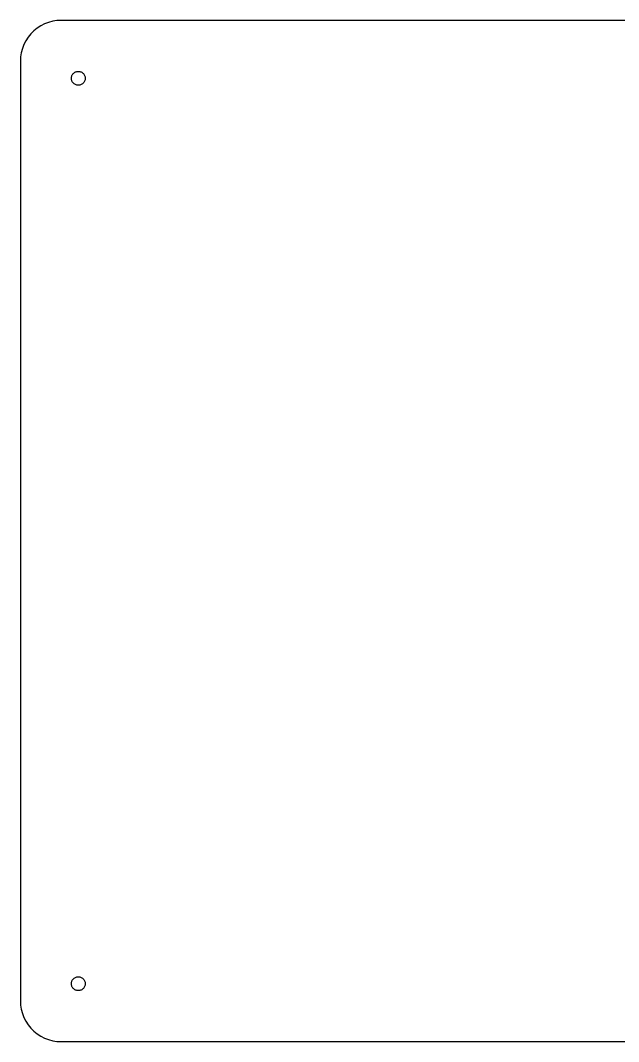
# Model space of a CAD drawing. Header units: metres. Extents: x -205 to 205, y -175 to 175.
# Drawn here: x -205.4 to 0, y -175.4 to 175.4 of the extents above; entities that cross this region are included whole.
import ezdxf

# ---------------------------------------------------------------- set-up
doc = ezdxf.new("R2010")
doc.units = ezdxf.units.M

msp = doc.modelspace()

# ---------------------------------------------------------------- linework, layer by layer
for p, q in [((-191.375, 175.375), (-192.838, 175.298)), ((191.375, 175.375), (-191.375, 175.375)), ((-199.604, 172.701), (-200.743, 171.779)), ((-198.375, 173.499), (-199.604, 172.701)), ((-197.069, 174.165), (-198.375, 173.499)), ((-195.701, 174.69), (-197.069, 174.165)), ((-194.286, 175.069), (-195.701, 174.69)), ((-192.838, 175.298), (-194.286, 175.069)), ((-203.499, 168.375), (-204.165, 167.069)), ((-202.701, 169.604), (-203.499, 168.375)), ((-201.779, 170.743), (-202.701, 169.604)), ((-200.743, 171.779), (-201.779, 170.743)), ((-204.69, 165.701), (-205.069, 164.286)), ((-204.165, 167.069), (-204.69, 165.701)), ((-205.298, 162.838), (-205.375, 161.375)), ((-205.375, 161.375), (-205.375, -161.375)), ((-205.069, 164.286), (-205.298, 162.838)), ((-185.994, 157.823), (-185.748, 157.862)), ((-185.748, 157.862), (-185.5, 157.875)), ((-185.5, 157.875), (-185.252, 157.862)), ((-185.252, 157.862), (-185.006, 157.823)), ((-187.875, 155.5), (-187.862, 155.748)), ((-187.862, 155.252), (-187.875, 155.5)), ((-187.862, 155.748), (-187.823, 155.994)), ((-187.823, 155.006), (-187.862, 155.252)), ((-187.823, 155.994), (-187.759, 156.234)), ((-187.759, 154.766), (-187.823, 155.006)), ((-187.759, 156.234), (-187.67, 156.466)), ((-187.67, 154.534), (-187.759, 154.766)), ((-187.67, 156.466), (-187.557, 156.688)), ((-187.557, 154.312), (-187.67, 154.534)), ((-187.557, 156.688), (-187.421, 156.896)), ((-187.421, 156.896), (-187.265, 157.089)), ((-187.265, 157.089), (-187.089, 157.265)), ((-187.089, 157.265), (-186.896, 157.421)), ((-186.896, 157.421), (-186.688, 157.557)), ((-186.688, 157.557), (-186.466, 157.67)), ((-186.466, 157.67), (-186.234, 157.759)), ((-186.234, 157.759), (-185.994, 157.823)), ((-185.006, 157.823), (-184.766, 157.759)), ((-184.766, 157.759), (-184.534, 157.67)), ((-184.534, 157.67), (-184.312, 157.557)), ((-184.312, 157.557), (-184.104, 157.421)), ((-184.104, 157.421), (-183.911, 157.265)), ((-183.911, 157.265), (-183.735, 157.089)), ((-183.735, 157.089), (-183.579, 156.896)), ((-183.579, 156.896), (-183.443, 156.688)), ((-183.443, 156.688), (-183.33, 156.466)), ((-183.33, 154.534), (-183.443, 154.312)), ((-183.33, 156.466), (-183.241, 156.234)), ((-183.241, 154.766), (-183.33, 154.534)), ((-183.241, 156.234), (-183.177, 155.994)), ((-183.177, 155.006), (-183.241, 154.766)), ((-183.177, 155.994), (-183.138, 155.748)), ((-183.138, 155.252), (-183.177, 155.006)), ((-183.138, 155.748), (-183.125, 155.5)), ((-183.125, 155.5), (-183.138, 155.252)), ((-187.421, 154.104), (-187.557, 154.312)), ((-187.265, 153.911), (-187.421, 154.104)), ((-187.089, 153.735), (-187.265, 153.911)), ((-186.896, 153.579), (-187.089, 153.735)), ((-186.688, 153.443), (-186.896, 153.579)), ((-186.466, 153.33), (-186.688, 153.443)), ((-186.234, 153.241), (-186.466, 153.33)), ((-185.994, 153.177), (-186.234, 153.241)), ((-185.748, 153.138), (-185.994, 153.177)), ((-185.5, 153.125), (-185.748, 153.138)), ((-185.252, 153.138), (-185.5, 153.125)), ((-185.006, 153.177), (-185.252, 153.138)), ((-184.766, 153.241), (-185.006, 153.177)), ((-184.534, 153.33), (-184.766, 153.241)), ((-184.312, 153.443), (-184.534, 153.33)), ((-184.104, 153.579), (-184.312, 153.443)), ((-183.911, 153.735), (-184.104, 153.579)), ((-183.735, 153.911), (-183.911, 153.735)), ((-183.579, 154.104), (-183.735, 153.911)), ((-183.443, 154.312), (-183.579, 154.104)), ((-187.67, -154.534), (-187.557, -154.312)), ((-187.557, -154.312), (-187.421, -154.104)), ((-187.421, -154.104), (-187.265, -153.911)), ((-187.265, -153.911), (-187.089, -153.735)), ((-187.089, -153.735), (-186.896, -153.579)), ((-186.896, -153.579), (-186.688, -153.443)), ((-186.688, -153.443), (-186.466, -153.33)), ((-186.466, -153.33), (-186.234, -153.241)), ((-186.234, -153.241), (-185.994, -153.177)), ((-185.994, -153.177), (-185.748, -153.138)), ((-185.748, -153.138), (-185.5, -153.125)), ((-185.5, -153.125), (-185.252, -153.138)), ((-185.252, -153.138), (-185.006, -153.177)), ((-185.006, -153.177), (-184.766, -153.241)), ((-184.766, -153.241), (-184.534, -153.33)), ((-184.534, -153.33), (-184.312, -153.443)), ((-184.312, -153.443), (-184.104, -153.579)), ((-184.104, -153.579), (-183.911, -153.735)), ((-183.911, -153.735), (-183.735, -153.911)), ((-183.735, -153.911), (-183.579, -154.104)), ((-183.579, -154.104), (-183.443, -154.312)), ((-183.443, -154.312), (-183.33, -154.534)), ((-187.875, -155.5), (-187.862, -155.252)), ((-187.862, -155.748), (-187.875, -155.5)), ((-187.862, -155.252), (-187.823, -155.006)), ((-187.823, -155.994), (-187.862, -155.748)), ((-187.823, -155.006), (-187.759, -154.766)), ((-187.759, -156.234), (-187.823, -155.994)), ((-187.759, -154.766), (-187.67, -154.534)), ((-187.67, -156.466), (-187.759, -156.234)), ((-187.557, -156.688), (-187.67, -156.466)), ((-187.421, -156.896), (-187.557, -156.688)), ((-187.265, -157.089), (-187.421, -156.896)), ((-187.089, -157.265), (-187.265, -157.089)), ((-186.896, -157.421), (-187.089, -157.265)), ((-186.688, -157.557), (-186.896, -157.421)), ((-186.466, -157.67), (-186.688, -157.557)), ((-186.234, -157.759), (-186.466, -157.67)), ((-185.994, -157.823), (-186.234, -157.759)), ((-185.748, -157.862), (-185.994, -157.823)), ((-185.006, -157.823), (-185.252, -157.862)), ((-184.766, -157.759), (-185.006, -157.823)), ((-184.534, -157.67), (-184.766, -157.759)), ((-184.312, -157.557), (-184.534, -157.67)), ((-184.104, -157.421), (-184.312, -157.557)), ((-183.911, -157.265), (-184.104, -157.421)), ((-183.735, -157.089), (-183.911, -157.265)), ((-183.579, -156.896), (-183.735, -157.089)), ((-183.443, -156.688), (-183.579, -156.896)), ((-183.33, -156.466), (-183.443, -156.688)), ((-183.33, -154.534), (-183.241, -154.766)), ((-183.241, -156.234), (-183.33, -156.466)), ((-183.241, -154.766), (-183.177, -155.006)), ((-183.177, -155.994), (-183.241, -156.234)), ((-183.177, -155.006), (-183.138, -155.252)), ((-183.138, -155.748), (-183.177, -155.994)), ((-183.138, -155.252), (-183.125, -155.5)), ((-183.125, -155.5), (-183.138, -155.748)), ((-185.5, -157.875), (-185.748, -157.862)), ((-185.252, -157.862), (-185.5, -157.875)), ((-205.375, -161.375), (-205.298, -162.838)), ((-205.298, -162.838), (-205.069, -164.286)), ((-205.069, -164.286), (-204.69, -165.701)), ((-204.69, -165.701), (-204.165, -167.069)), ((-204.165, -167.069), (-203.499, -168.375)), ((-203.499, -168.375), (-202.701, -169.604)), ((-202.701, -169.604), (-201.779, -170.743)), ((-201.779, -170.743), (-200.743, -171.779)), ((-200.743, -171.779), (-199.604, -172.701)), ((-199.604, -172.701), (-198.375, -173.499)), ((-198.375, -173.499), (-197.069, -174.165)), ((-197.069, -174.165), (-195.701, -174.69)), ((-195.701, -174.69), (-194.286, -175.069)), ((-194.286, -175.069), (-192.838, -175.298)), ((-192.838, -175.298), (-191.375, -175.375)), ((-191.375, -175.375), (191.375, -175.375))]:
    msp.add_line(p, q)

doc.saveas('drawing.dxf')
